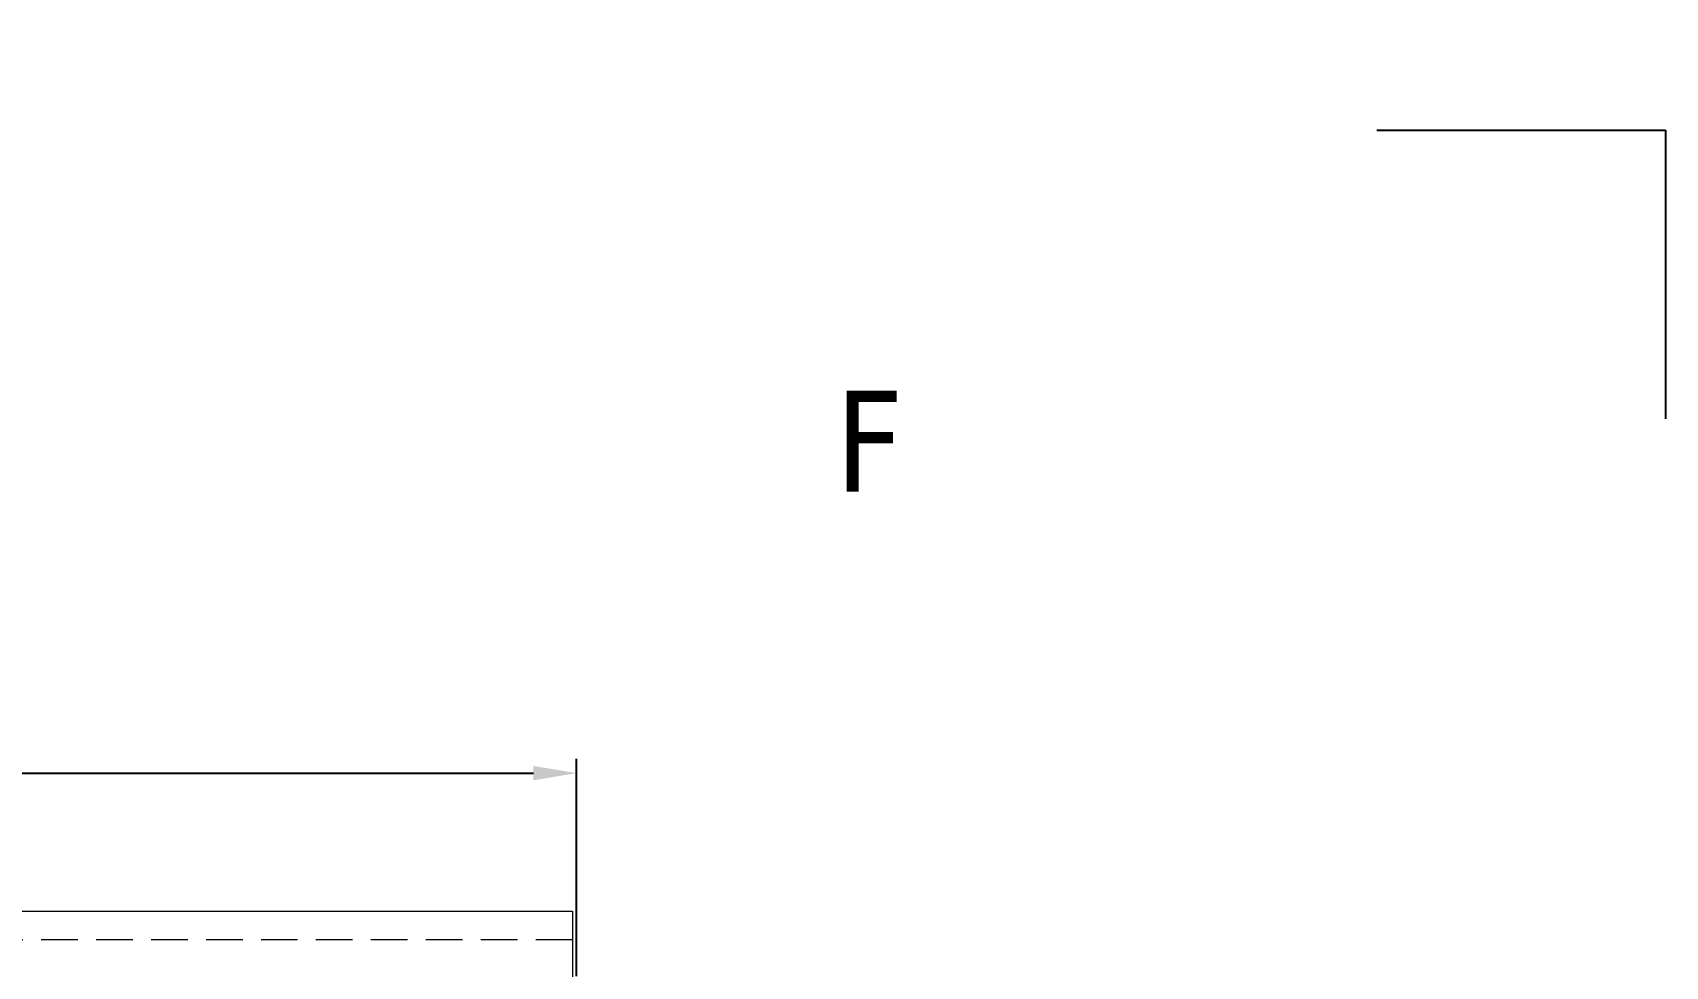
# Model space of a CAD drawing. Header units: millimetres. Extents: x -20000 to 230000, y -17405 to 25402.
# Drawn here: x 55169 to 55735, y -5576 to -5253 of the extents above; entities that cross this region are included whole.
import ezdxf
from ezdxf.enums import TextEntityAlignment as Align

# ---------------------------------------------------------------- set-up
doc = ezdxf.new("R2010")
doc.units = ezdxf.units.MM
doc.header["$PDMODE"] = 35
doc.header["$PDSIZE"] = 0.5
doc.linetypes.add('CACHE', pattern=[9.525, 6.35, -3.175])
doc.layers.get('0').update_dxf_attribs({"lineweight": 13})
doc.layers.get('Defpoints').update_dxf_attribs({"true_color": 0xc2a584})
for name, color, linetype, lineweight in [('0 - 1 (validé)', 3, 'Continuous', 13), ('1 - Aluminium', 150, 'Continuous', 13), ('1 - Cotation', 32, 'Continuous', 13), ('1 - Texte', 7, 'Continuous', 13)]:
    doc.layers.add(name, color=color, linetype=linetype, lineweight=lineweight)
doc.layers.add('Intouchable', color=252, linetype='Continuous', lineweight=13, plot=False)
doc.layers.add('Non visible', color=163, linetype='Continuous', lineweight=25, plot=False)
doc.styles.get("Standard").update_dxf_attribs({"font": 'ARIALUNI.TTF'})
doc.styles.add('Texte Poralu', font='tahomabd.ttf')
doc.dimstyles.new('100 - 1000', dxfattribs={"dimtxt": 15, "dimasz": 15, "dimexe": 5, "dimexo": 2.5, "dimgap": 8, "dimtad": 1, "dimdec": 1, "dimtxsty": 'Texte Poralu', "dimcen": 10, "dimazin": 0, "dimtfac": 1, "dimtdec": 1, "dimtmove": 0, "dimatfit": 3, "dimfxl": 1, "dimarcsym": 0})
doc.dimstyles.new('30 - 1000', dxfattribs={"dimtxt": 10, "dimasz": 10, "dimexe": 5, "dimexo": 2.5, "dimgap": 5, "dimtad": 1, "dimdec": 1, "dimtxsty": 'Texte Poralu', "dimcen": 5, "dimazin": 0, "dimtfac": 1, "dimtdec": 1, "dimtmove": 0, "dimatfit": 3, "dimfxl": 1, "dimarcsym": 0})

# ---------------------------------------------------------------- blocks, each defined once
blk = doc.blocks.new('Cadre Coupe_Elev')
at = {"color": 7}
blk.add_attdef('REPERE_1', text='', height=300, dxfattribs=at).set_placement((1000, 9000), align=Align.MIDDLE_CENTER)
at = {"layer": '1 - Texte', "color": 7}
for tag, p in [('DEFINITION1', (5000, 1200)), ('DEFINITION2', (5000, 800))]:
    blk.add_attdef(tag, text='', height=250, dxfattribs=at).set_placement(p, align=Align.MIDDLE_CENTER)
at = {"layer": 'Non visible', "style": 'Texte Poralu'}
for p in [(5447.12, 4905.8), (5447.12, 4605.8)]:
    blk.add_attdef('REPERE_2', text='', height=35, dxfattribs=at).set_placement(p, align=Align.MIDDLE_LEFT)
blk = doc.blocks.new('Cadre centrage dessin')
at = {"layer": 'Defpoints'}
for p, q in [((635, -1016.5), (735, -1016.5)), ((735, -1016.5), (735, -1116.5))]:
    blk.add_line(p, q, dxfattribs=at)
blk = doc.blocks.new('*U499')
at = {"layer": '1 - Aluminium', "linetype": 'CACHE', "ltscale": 2}
blk.add_lwpolyline([(-338.5, 245), (338.5, 245), (338.5, 235), (-338.5, 235)], close=True, dxfattribs=at)
at = {"layer": '1 - Aluminium', "linetype": 'ByBlock', "ltscale": 2}
blk.add_lwpolyline([(-338.5, 25), (-338.5, 245), (338.5, 245), (338.5, 25)], dxfattribs=at)
blk = doc.blocks.new('*D803')
at = {"layer": '1 - Cotation', "color": 0, "lineweight": -2, "transparency": 16777216}
for p, q in [((54677.5, -5579.57), (54677.5, -5504.26)), ((55357.5, -5579.57), (55357.5, -5504.26)), ((54692.5, -5509.26), (55342.5, -5509.26))]:
    blk.add_line(p, q, dxfattribs=at)
at = {"layer": '1 - Cotation', "color": 0, "transparency": 16777216}
for points in [[(54692.5, -5506.76), (54692.5, -5511.76), (54677.5, -5509.26)], [(55342.5, -5506.76), (55342.5, -5511.76), (55357.5, -5509.26)]]:
    blk.add_solid(points, dxfattribs=at)
at = {"layer": 'Defpoints', "color": 0, "transparency": 16777216}
for p in [(55357.5, -5509.26), (54677.5, -5582.07), (55357.5, -5582.07)]:
    blk.add_point(p, dxfattribs=at)
at = {"layer": '1 - Cotation', "color": 0, "transparency": 16777216, "insert": (55017.5, -5493.76), "char_height": 15, "attachment_point": 5, "style": 'Texte Poralu'}
blk.add_mtext('L', dxfattribs=at)
blk = doc.blocks.new('*D832')
at = {"layer": 'Defpoints', "color": 0, "lineweight": -2, "transparency": 16777216}
blk.add_line((55420, -3505.67), (55455.99, -3505.67), dxfattribs=at)
at = {"layer": 'Defpoints', "color": 0, "transparency": 16777216}
for p in [(55417.5, -3505.67), (55417.5, -3505.67), (50000, -6205.67)]:
    blk.add_point(p, dxfattribs=at)
at = {"layer": 'Defpoints', "color": 0, "transparency": 16777216, "insert": (55439.25, -3495.46), "char_height": 10, "attachment_point": 5, "style": 'Texte Poralu'}
blk.add_mtext('2700', dxfattribs=at)

msp = doc.modelspace()

# ---------------------------------------------------------------- block references
msp.add_blockref('*U499', (55017.5, -5802.07))
at = {"layer": '0 - 1 (validé)'}
ref = msp.add_blockref('Cadre Coupe_Elev', (50000, -10000), dxfattribs=at)
ref.add_attrib('REPERE_2', 'F', dxfattribs={"layer": 'Non visible', "height": 35, "style": 'Texte Poralu'}).set_placement((55447.12, -5394.2), align=Align.MIDDLE_LEFT)
at = {"layer": 'Intouchable'}
msp.add_blockref('Cadre centrage dessin', (55000, -4270), dxfattribs=at)

# ---------------------------------------------------------------- dimensions: what is measured, and where the dimension line sits
at = {"layer": '1 - Cotation'}
dim = msp.add_linear_dim(base=(55357.5, -5509.26), p1=(54677.5, -5582.07), p2=(55357.5, -5582.07), text='L', dimstyle='100 - 1000', dxfattribs=at)
dim.commit()
dim.dimension.update_dxf_attribs({"geometry": '*D803', "text_midpoint": (55017.5, -5493.76)})
at = {"layer": 'Defpoints'}
dim = msp.add_ordinate_dim(feature_location=(55417.5, -3505.67), offset=(0, 0), dtype=0, origin=(50000, -6205.67), dimstyle='30 - 1000', dxfattribs=at)
dim.commit()
dim.dimension.update_dxf_attribs({"geometry": '*D832', "text_midpoint": (55439.25, -3495.46)})

doc.saveas('drawing.dxf')
